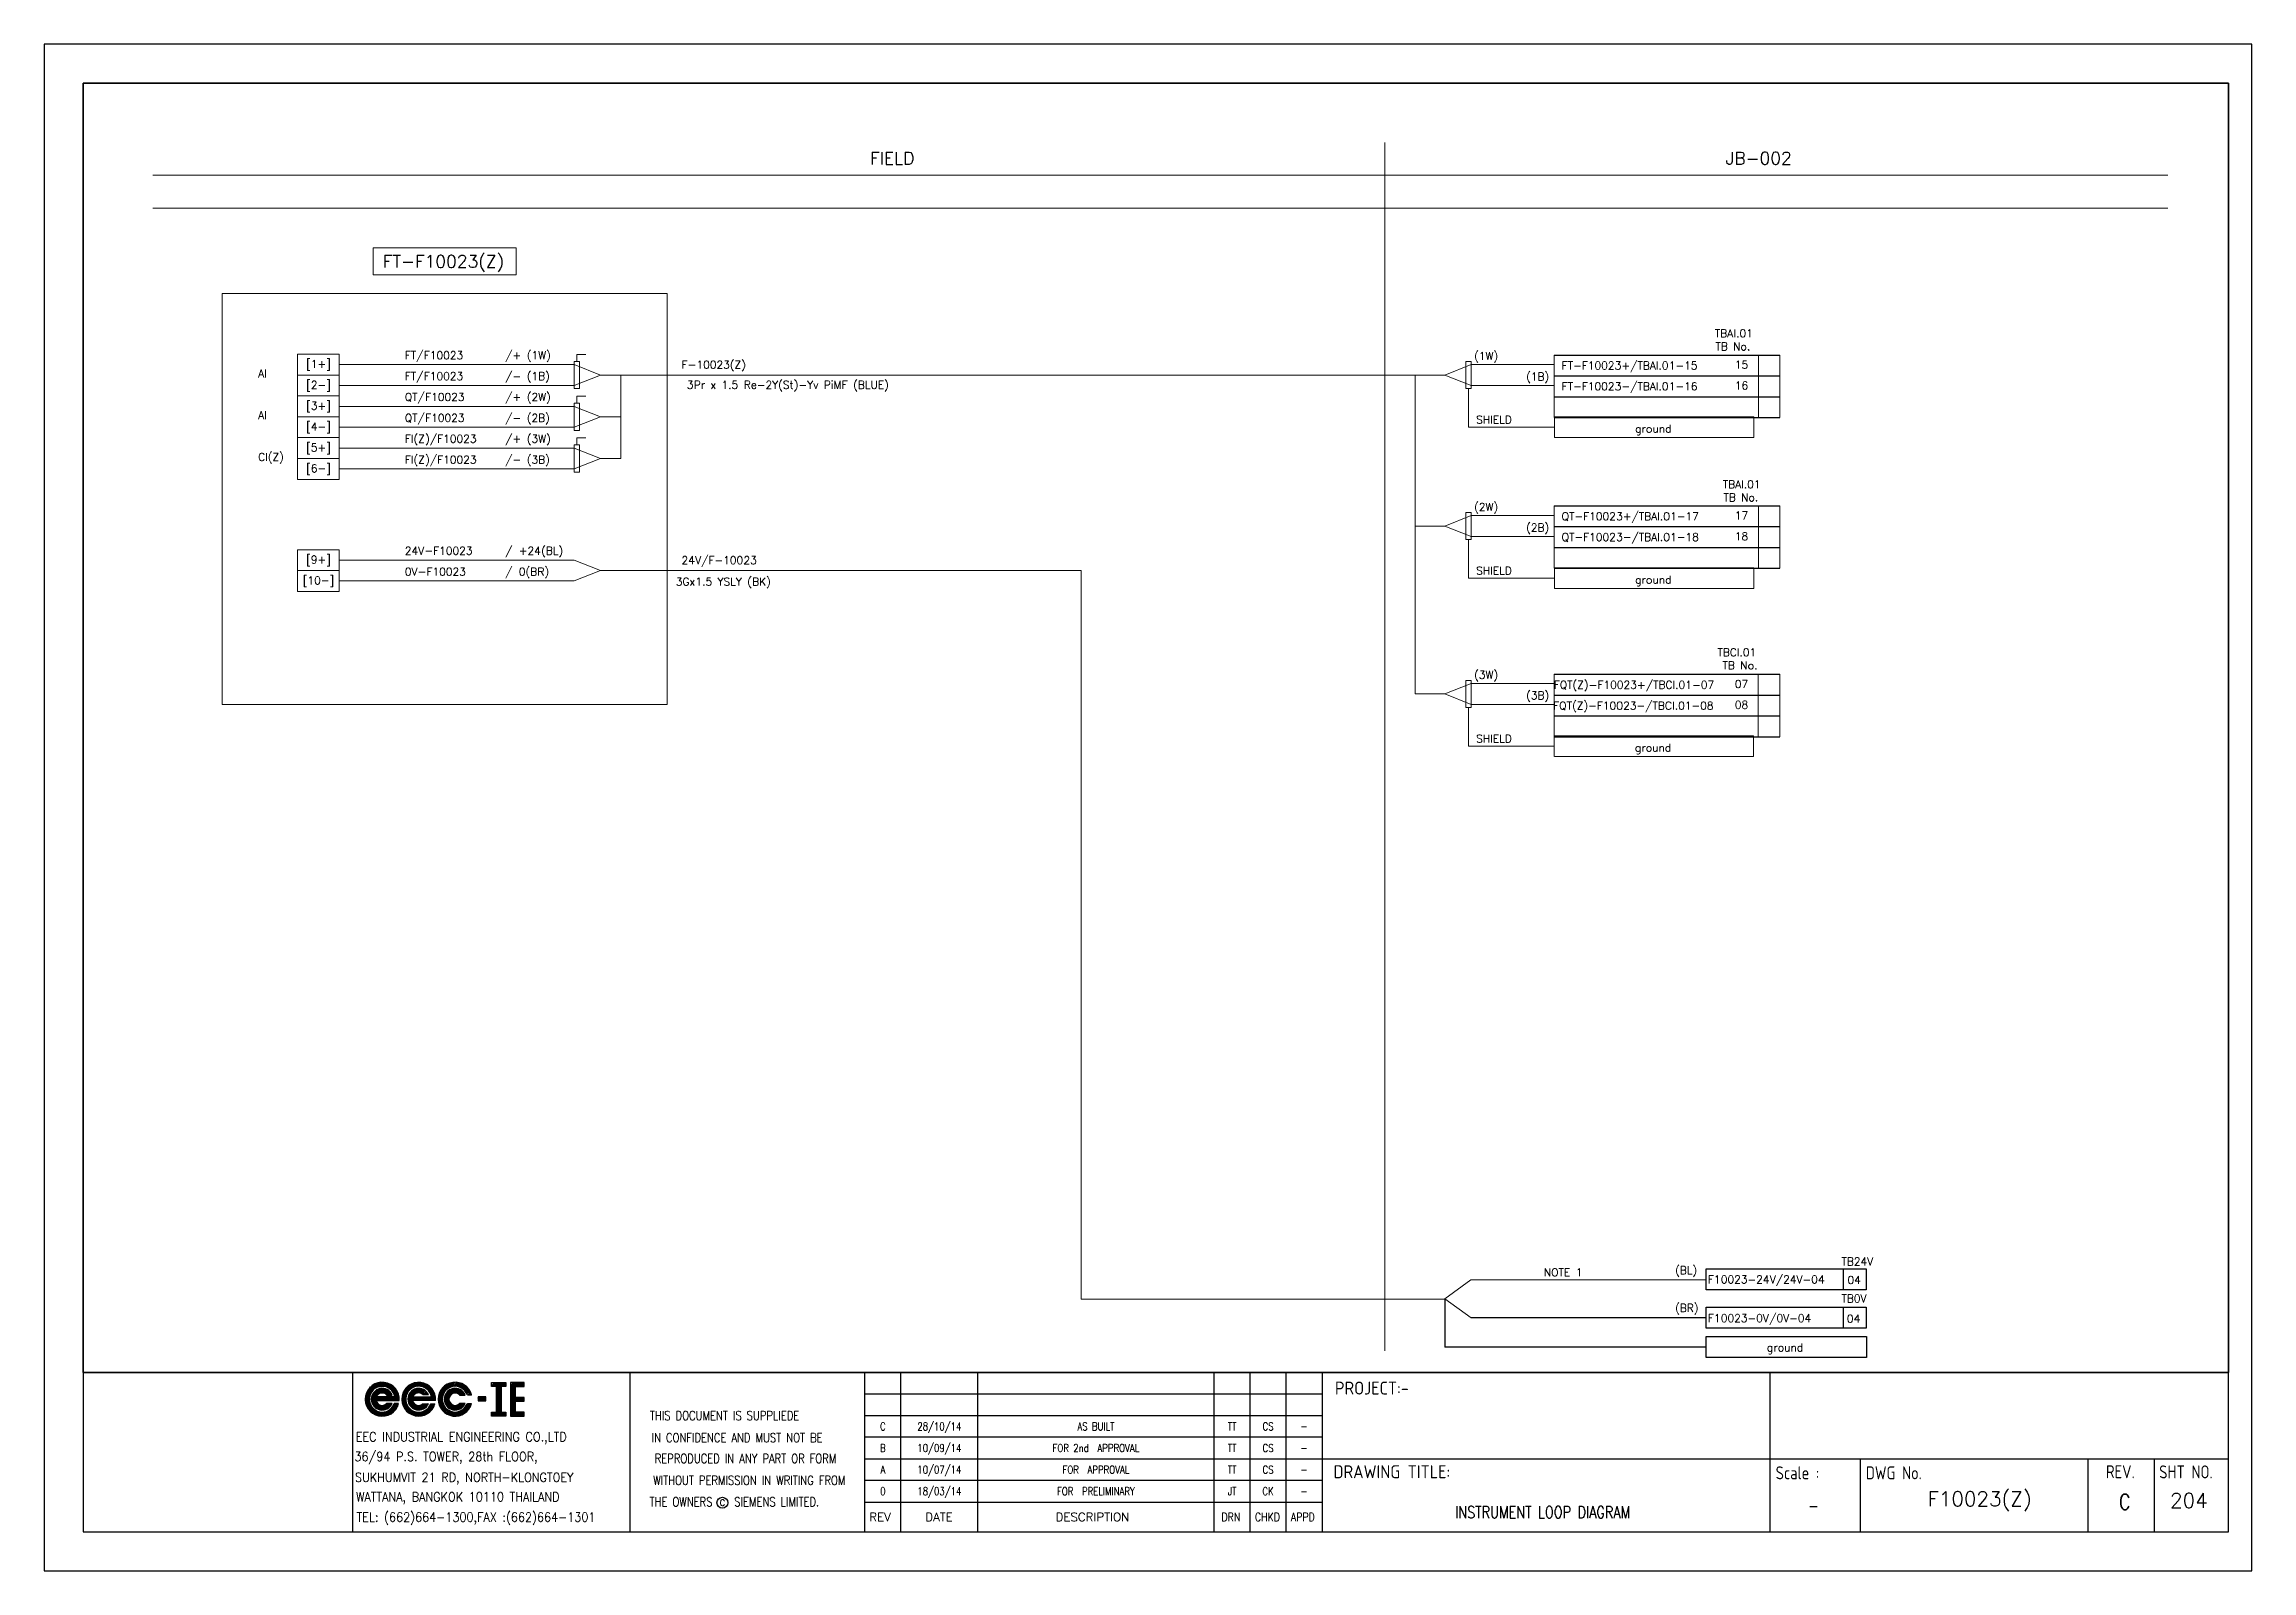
# Model space of a CAD drawing. Header units: millimetres. Extents: x -14942 to 24072, y -50285 to 2207.
# Drawn here: x 2116.6 to 2539.6, y -3573.9 to -3281.4 of the extents above; entities that cross this region are included whole.
import ezdxf
from ezdxf.enums import TextEntityAlignment as Align

# ---------------------------------------------------------------- set-up
doc = ezdxf.new("R2010")
doc.units = ezdxf.units.MM
doc.header["$MEASUREMENT"] = 0
doc.layers.get('0').update_dxf_attribs({"linetype": 'CONTINUOUS'})
for name, color, linetype in [('52049_PAPER A4$0$Frame_A1', 253, 'CONTINUOUS'), ('BORDER', 3, 'CONTINUOUS'), ('INSTRU', 4, 'CONTINUOUS'), ('INSTRUMENT', 1, 'CONTINUOUS'), ('LINE', 3, 'CONTINUOUS'), ('TEXT', 2, 'CONTINUOUS')]:
    doc.layers.add(name, color=color, linetype=linetype)
doc.styles.add('52049_PAPER A4$0$ISO Proportional', font='isocp.shx')
doc.styles.add('52049_PAPER A4$0$ROMANS', font='isocp.shx')
doc.styles.add('52049_PAPER A4$0$Romans-title', font='romans.shx')
doc.styles.add('ROMANS', font='romans')

# ---------------------------------------------------------------- blocks, each defined once
blk = doc.blocks.new('52049_PAPER A4$0$eec-ie')
at = {"layer": '52049_PAPER A4$0$Frame_A1', "color": 0, "lineweight": -3}
for p, q in [((0, 0), (0.87, 0.87)), ((0, -0.08), (0.3, 0.22)), ((0, -0.16), (0.26, 0.1)), ((0, -0.23), (0.24, 0)), ((0.01, 0.09), (0.78, 0.86)), ((0.04, 0.2), (0.68, 0.83)), ((0.09, 0.32), (0.55, 0.78)), ((0.26, 0.57), (0.3, 0.62)), ((0.34, -0.12), (1, 0.53)), ((0.35, -0.04), (0.92, 0.53)), ((0.35, -0.19), (1.07, 0.52)), ((0.36, 0.05), (0.82, 0.51)), ((0.37, -0.26), (0.66, 0.04)), ((0.39, -0.32), (0.74, 0.04)), ((0.4, 0.17), (0.7, 0.47)), ((0.41, -0.37), (0.82, 0.04)), ((1.69, 0.04), (0.64, 0.04)), ((0.65, 0.57), (0.96, 0.88)), ((0.68, -0.17), (0.9, 0.04)), ((0.76, -0.17), (0.98, 0.04)), ((0.77, 0.62), (1.03, 0.88)), ((0.84, -0.17), (1.05, 0.04)), ((0.87, 0.64), (1.1, 0.87)), ((0.87, 0.25), (1.13, 0.51)), ((0.92, -0.17), (1.13, 0.04)), ((0.95, 0.64), (1.17, 0.86)), ((0.96, 0.26), (1.19, 0.49)), ((1, -0.17), (1.21, 0.04)), ((1.03, 0.64), (1.23, 0.84)), ((1.03, 0.25), (1.24, 0.46)), ((1.07, -0.17), (1.29, 0.04)), ((1.09, 0.24), (1.29, 0.44)), ((1.1, 0.63), (1.29, 0.82)), ((1.15, 0.21), (1.34, 0.4)), ((1.15, -0.17), (1.37, 0.04)), ((1.16, 0.62), (1.35, 0.8)), ((1.19, 0.18), (1.38, 0.37)), ((1.22, 0.6), (1.4, 0.78)), ((1.22, 0.15), (1.54, 0.15)), ((1.23, -0.17), (1.44, 0.04)), ((1.25, 0.15), (1.42, 0.33)), ((1.28, 0.57), (1.45, 0.75)), ((1.31, -0.17), (1.52, 0.04)), ((1.32, 0.15), (1.46, 0.29)), ((1.33, 0.55), (1.5, 0.72)), ((1.38, 0.52), (1.54, 0.69)), ((1.39, -0.17), (1.6, 0.04)), ((1.4, 0.15), (1.49, 0.24)), ((1.42, 0.49), (1.59, 0.65)), ((1.46, 0.45), (1.63, 0.62)), ((1.46, -0.17), (1.68, 0.04)), ((1.48, 0.15), (1.52, 0.19)), ((1.5, 0.41), (1.67, 0.58)), ((1.54, 0.37), (1.71, 0.54)), ((1.54, -0.17), (1.9, 0.18)), ((1.57, 0.33), (1.74, 0.49)), ((1.6, 0.28), (1.77, 0.45)), ((1.62, -0.17), (1.91, 0.12)), ((1.63, 0.23), (1.8, 0.4)), ((1.65, 0.17), (1.83, 0.35)), ((1.67, 0.11), (1.86, 0.3)), ((1.69, 0.05), (1.88, 0.24)), ((1.7, -0.17), (1.93, 0.06)), ((2.09, -0.09), (2.37, 0.19)), ((2.1, -0.01), (2.51, 0.41)), ((2.1, -0.17), (2.34, 0.08)), ((2.11, 0.08), (2.88, 0.86)), ((2.13, 0.18), (2.78, 0.83)), ((2.18, 0.31), (2.65, 0.78)), ((2.31, 0.52), (2.45, 0.65)), ((2.44, -0.05), (3.02, 0.52)), ((2.44, -0.13), (3.1, 0.52)), ((2.45, -0.2), (2.78, 0.13)), ((2.46, 0.04), (2.93, 0.51)), ((2.46, -0.26), (2.76, 0.04)), ((2.48, -0.32), (2.84, 0.04)), ((2.49, 0.15), (2.81, 0.47)), ((2.56, 0.45), (2.97, 0.87)), ((2.72, -0.17), (2.92, 0.04)), ((2.73, 0.04), (3.79, 0.04)), ((2.77, 0.59), (3.06, 0.87)), ((2.79, -0.17), (3, 0.04)), ((2.84, 0.19), (3.17, 0.51)), ((2.87, -0.17), (3.08, 0.04)), ((2.89, 0.63), (3.13, 0.87)), ((2.95, -0.17), (3.15, 0.04)), ((2.98, 0.64), (3.2, 0.86)), ((2.98, 0.26), (3.23, 0.5)), ((3.03, -0.17), (3.23, 0.04)), ((3.06, 0.65), (3.27, 0.85)), ((3.07, 0.26), (3.29, 0.48)), ((3.11, -0.17), (3.31, 0.04)), ((3.14, 0.64), (3.33, 0.83)), ((3.14, 0.25), (3.34, 0.46)), ((3.18, -0.17), (3.39, 0.04)), ((3.2, 0.24), (3.39, 0.43)), ((3.21, 0.63), (3.39, 0.81)), ((3.25, 0.21), (3.44, 0.4)), ((3.26, -0.17), (3.47, 0.04)), ((3.27, 0.62), (3.44, 0.79)), ((3.29, 0.18), (3.48, 0.36)), ((3.62, 0.16), (3.31, 0.16)), ((3.33, 0.6), (3.5, 0.77)), ((3.34, -0.17), (3.54, 0.04)), ((3.36, 0.16), (3.52, 0.32)), ((3.38, 0.57), (3.55, 0.74)), ((3.42, -0.17), (3.62, 0.04)), ((3.43, 0.55), (3.59, 0.71)), ((3.43, 0.16), (3.55, 0.28)), ((3.48, 0.52), (3.64, 0.68)), ((3.5, -0.17), (3.7, 0.04)), ((3.51, 0.16), (3.58, 0.23)), ((3.52, 0.48), (3.68, 0.64)), ((3.57, 0.45), (3.72, 0.61)), ((3.57, -0.17), (3.78, 0.04)), ((3.59, 0.16), (3.61, 0.18)), ((3.6, 0.41), (3.76, 0.57)), ((3.64, 0.37), (3.8, 0.53)), ((3.65, -0.17), (3.99, 0.17)), ((3.67, 0.32), (3.83, 0.48)), ((3.7, 0.27), (3.87, 0.44)), ((3.73, 0.22), (3.9, 0.39)), ((3.73, -0.17), (4, 0.11)), ((3.75, 0.17), (3.92, 0.34)), ((3.77, 0.11), (3.95, 0.28)), ((3.79, 0.05), (3.97, 0.23)), ((3.81, -0.17), (4.02, 0.04)), ((4.18, -0.03), (4.57, 0.36)), ((4.18, -0.11), (4.47, 0.18)), ((4.18, -0.18), (4.43, 0.07)), ((4.19, 0.06), (5, 0.86)), ((4.21, 0.16), (4.9, 0.84)), ((4.25, 0.28), (4.78, 0.8)), ((4.34, 0.45), (4.61, 0.71)), ((4.53, -0.15), (5.2, 0.53)), ((4.53, -0.07), (5.13, 0.53)), ((4.54, 0.02), (5.04, 0.52)), ((4.54, -0.22), (4.86, 0.1)), ((4.57, 0.12), (4.93, 0.49)), ((4.69, 0.48), (5.08, 0.87)), ((4.69, 0.32), (4.73, 0.37)), ((4.88, 0.59), (5.16, 0.88)), ((4.96, 0.2), (5.27, 0.52)), ((4.99, 0.63), (5.24, 0.87)), ((5.08, 0.64), (5.31, 0.86)), ((5.09, 0.25), (5.33, 0.5)), ((5.16, 0.64), (5.37, 0.85)), ((5.17, 0.26), (5.39, 0.48)), ((5.24, 0.64), (5.43, 0.83)), ((5.24, 0.25), (5.44, 0.46)), ((5.3, 0.63), (5.49, 0.82)), ((5.3, 0.23), (5.49, 0.43)), ((5.35, 0.2), (5.54, 0.39)), ((5.37, 0.61), (5.55, 0.79)), ((5.39, 0.17), (5.58, 0.36)), ((5.4, 0.15), (5.72, 0.15)), ((5.42, 0.59), (5.6, 0.77)), ((5.46, 0.15), (5.62, 0.32)), ((5.48, 0.57), (5.65, 0.74)), ((5.53, 0.54), (5.7, 0.71)), ((5.53, 0.15), (5.65, 0.27)), ((5.58, 0.51), (5.74, 0.68)), ((5.61, 0.15), (5.68, 0.23)), ((5.62, 0.47), (5.79, 0.64)), ((5.66, 0.44), (5.83, 0.6)), ((5.69, 0.15), (5.71, 0.18)), ((5.7, 0.4), (5.87, 0.56)), ((5.73, 0.36), (5.9, 0.52)), ((5.77, 0.31), (5.94, 0.48)), ((5.8, 0.26), (5.97, 0.43)), ((5.82, 0.21), (6, 0.38)), ((5.85, 0.15), (6.02, 0.33)), ((6.09, 0.15), (5.85, 0.15)), ((5.92, 0.15), (6.05, 0.28)), ((6, 0.15), (6.07, 0.22)), ((6.08, 0.15), (6.09, 0.16)), ((6.9, 0.04), (6.46, 0.04)), ((6.46, 0.04), (6.46, -0.18)), ((6.46, -0.01), (6.51, 0.04)), ((6.46, -0.09), (6.59, 0.04)), ((6.46, -0.17), (6.66, 0.04)), ((6.52, -0.18), (6.74, 0.04)), ((6.6, -0.18), (6.82, 0.04)), ((6.68, -0.18), (6.9, 0.04)), ((6.9, -0.18), (6.9, 0.04)), ((7.23, 0.68), (7.41, 0.86)), ((7.27, 0.64), (7.49, 0.86)), ((7.35, 0.64), (7.57, 0.86)), ((7.43, 0.64), (7.65, 0.86)), ((7.5, 0.64), (7.72, 0.86)), ((7.51, 0.57), (7.8, 0.86)), ((7.51, 0.49), (7.88, 0.86)), ((7.51, 0.41), (7.96, 0.86)), ((7.51, 0.34), (7.78, 0.61)), ((7.51, 0.26), (7.78, 0.53)), ((7.51, 0.18), (7.78, 0.45)), ((7.51, 0.1), (7.78, 0.38)), ((7.51, 0.02), (7.78, 0.3)), ((7.51, -0.05), (7.78, 0.22)), ((7.51, -0.13), (7.78, 0.14)), ((7.51, -0.21), (7.78, 0.07)), ((7.82, 0.64), (8.04, 0.86)), ((7.89, 0.64), (8.06, 0.81)), ((7.97, 0.64), (8.06, 0.73)), ((8.05, 0.64), (8.06, 0.65)), ((8.33, 0.46), (8.74, 0.86)), ((8.33, 0.54), (8.66, 0.86)), ((8.33, 0.38), (8.82, 0.86)), ((8.33, 0.69), (8.5, 0.86)), ((8.33, 0.62), (8.58, 0.86)), ((8.33, 0.3), (8.61, 0.58)), ((8.33, 0.23), (8.61, 0.5)), ((8.33, 0.15), (8.61, 0.42)), ((8.33, 0.07), (8.61, 0.35)), ((8.33, -0.01), (8.61, 0.27)), ((8.33, -0.09), (8.61, 0.19)), ((8.33, -0.16), (8.61, 0.11)), ((8.33, -0.24), (8.61, 0.03)), ((8.33, -0.4), (8.74, 0.01)), ((8.33, -0.32), (8.66, 0.01)), ((8.33, -0.48), (8.82, 0.01)), ((8.67, 0.64), (8.89, 0.86)), ((8.68, -0.21), (8.9, 0.01)), ((8.75, 0.64), (8.97, 0.86)), ((8.75, -0.21), (8.97, 0.01)), ((8.83, 0.64), (9.05, 0.86)), ((8.83, -0.21), (9.05, 0.01)), ((8.91, 0.64), (9.11, 0.84)), ((8.99, 0.64), (9.11, 0.76)), ((9.06, 0.64), (9.11, 0.69)), ((0.02, -0.3), (0.23, -0.08)), ((0.03, -0.36), (0.23, -0.16)), ((0.05, -0.42), (0.24, -0.23)), ((0.07, -0.47), (0.26, -0.29)), ((0.1, -0.53), (0.27, -0.35)), ((0.12, -0.58), (0.3, -0.4)), ((0.15, -0.63), (0.32, -0.46)), ((0.19, -0.67), (0.35, -0.5)), ((0.22, -0.72), (0.39, -0.55)), ((0.26, -0.76), (0.42, -0.59)), ((0.3, -0.8), (0.46, -0.63)), ((0.34, -0.83), (0.5, -0.67)), ((0.38, -0.87), (0.55, -0.7)), ((0.42, -0.9), (0.59, -0.73)), ((0.44, -0.42), (0.64, -0.22)), ((0.47, -0.47), (0.66, -0.27)), ((0.47, -0.93), (0.65, -0.76)), ((0.5, -0.51), (0.69, -0.32)), ((0.52, -0.96), (0.7, -0.78)), ((0.54, -0.55), (0.73, -0.36)), ((0.58, -0.59), (0.78, -0.39)), ((0.58, -0.98), (0.76, -0.8)), ((0.62, -0.17), (1.94, -0.17)), ((0.63, -0.62), (0.83, -0.42)), ((0.63, -1.01), (0.82, -0.82)), ((0.68, -0.65), (0.89, -0.44)), ((0.69, -1.03), (0.89, -0.83)), ((0.73, -0.67), (0.96, -0.45)), ((0.75, -1.04), (0.96, -0.83)), ((0.79, -0.69), (1.04, -0.44)), ((0.82, -1.05), (1.04, -0.83)), ((0.85, -0.71), (1.19, -0.37)), ((0.89, -1.06), (1.14, -0.81)), ((0.92, -0.72), (1.29, -0.34)), ((0.96, -1.07), (1.25, -0.77)), ((1, -0.72), (1.37, -0.34)), ((1.04, -1.06), (1.76, -0.34)), ((1.09, -0.71), (1.45, -0.34)), ((1.13, -1.05), (1.84, -0.34)), ((1.2, -0.67), (1.53, -0.34)), ((1.54, -0.34), (1.22, -0.34)), ((1.23, -1.03), (1.9, -0.36)), ((1.35, -0.99), (1.86, -0.48)), ((1.53, -0.88), (1.76, -0.66)), ((1.65, -0.38), (1.68, -0.34)), ((1.91, -0.34), (1.66, -0.34)), ((1.78, -0.17), (1.94, -0.01)), ((1.85, -0.17), (1.94, -0.09)), ((1.93, -0.17), (1.94, -0.17)), ((2.1, -0.24), (2.32, -0.02)), ((2.11, -0.3), (2.32, -0.1)), ((2.13, -0.36), (2.32, -0.17)), ((2.15, -0.42), (2.33, -0.24)), ((2.17, -0.48), (2.35, -0.3)), ((2.2, -0.53), (2.37, -0.36)), ((2.22, -0.58), (2.39, -0.42)), ((2.25, -0.63), (2.42, -0.47)), ((2.29, -0.68), (2.45, -0.51)), ((2.32, -0.72), (2.48, -0.56)), ((2.36, -0.76), (2.52, -0.6)), ((2.4, -0.8), (2.56, -0.64)), ((2.44, -0.84), (2.6, -0.68)), ((2.48, -0.87), (2.64, -0.71)), ((2.51, -0.38), (2.71, -0.17)), ((2.53, -0.9), (2.69, -0.74)), ((2.54, -0.43), (2.73, -0.23)), ((2.57, -0.47), (2.76, -0.28)), ((2.58, -0.93), (2.74, -0.77)), ((2.6, -0.51), (2.79, -0.33)), ((2.63, -0.96), (2.8, -0.79)), ((2.64, -0.55), (2.83, -0.37)), ((2.68, -0.98), (2.86, -0.81)), ((2.69, -0.59), (2.87, -0.4)), ((4.02, -0.17), (2.71, -0.17)), ((2.73, -0.62), (2.93, -0.43)), ((2.74, -1.01), (2.92, -0.82)), ((2.78, -0.65), (2.99, -0.44)), ((2.8, -1.02), (2.99, -0.83)), ((2.84, -0.67), (3.06, -0.45)), ((2.86, -1.04), (3.06, -0.84)), ((2.9, -0.69), (3.14, -0.44)), ((2.92, -1.05), (3.14, -0.83)), ((2.96, -0.7), (3.32, -0.35)), ((2.99, -1.06), (3.24, -0.81)), ((3.03, -0.71), (3.39, -0.35)), ((3.07, -1.06), (3.36, -0.77)), ((3.11, -0.71), (3.47, -0.35)), ((3.15, -1.06), (3.86, -0.35)), ((3.2, -0.7), (3.55, -0.35)), ((3.24, -1.04), (3.94, -0.35)), ((3.31, -0.35), (3.62, -0.35)), ((3.32, -0.65), (3.62, -0.36)), ((3.35, -1.02), (3.98, -0.38)), ((3.48, -0.97), (3.93, -0.51)), ((3.74, -0.39), (3.78, -0.35)), ((3.76, -0.35), (3.99, -0.35)), ((3.89, -0.17), (4.02, -0.03)), ((3.96, -0.17), (4.03, -0.11)), ((4.19, -0.25), (4.42, -0.03)), ((4.21, -0.32), (4.41, -0.11)), ((4.22, -0.38), (4.42, -0.18)), ((4.24, -0.44), (4.43, -0.25)), ((4.26, -0.49), (4.45, -0.31)), ((4.29, -0.54), (4.47, -0.37)), ((4.32, -0.59), (4.49, -0.42)), ((4.35, -0.64), (4.52, -0.47)), ((4.38, -0.69), (4.55, -0.52)), ((4.42, -0.73), (4.58, -0.56)), ((4.45, -0.77), (4.62, -0.6)), ((4.49, -0.81), (4.66, -0.64)), ((4.53, -0.84), (4.7, -0.68)), ((4.56, -0.28), (4.8, -0.03)), ((4.58, -0.33), (4.8, -0.11)), ((4.58, -0.88), (4.75, -0.71)), ((4.6, -0.39), (4.81, -0.18)), ((4.62, -0.91), (4.8, -0.74)), ((4.63, -0.44), (4.83, -0.24)), ((4.66, -0.48), (4.86, -0.29)), ((4.67, -0.94), (4.85, -0.77)), ((4.7, -0.52), (4.89, -0.33)), ((4.72, -0.97), (4.9, -0.79)), ((4.74, -0.56), (4.93, -0.37)), ((4.78, -0.6), (4.98, -0.4)), ((4.78, -0.99), (4.96, -0.81)), ((4.83, -0.63), (5.03, -0.43)), ((4.83, -1.01), (5.03, -0.82)), ((4.88, -0.66), (5.09, -0.44)), ((4.89, -1.03), (5.1, -0.83)), ((4.93, -0.68), (5.17, -0.45)), ((4.96, -1.05), (5.17, -0.83)), ((4.99, -0.7), (5.26, -0.43)), ((5.02, -1.06), (5.26, -0.82)), ((5.06, -0.71), (5.43, -0.34)), ((5.09, -1.06), (5.36, -0.8)), ((5.13, -0.72), (5.5, -0.34)), ((5.17, -1.07), (5.49, -0.75)), ((5.21, -0.71), (5.58, -0.34)), ((5.25, -1.06), (5.97, -0.34)), ((5.3, -0.7), (5.66, -0.34)), ((5.35, -1.05), (6.05, -0.34)), ((5.72, -0.34), (5.4, -0.34)), ((5.43, -0.65), (5.71, -0.37)), ((5.45, -1.02), (6.07, -0.4)), ((5.58, -0.96), (6.02, -0.53)), ((5.81, -0.43), (5.89, -0.34)), ((5.85, -0.34), (6.09, -0.34)), ((6.46, -0.18), (6.9, -0.18)), ((6.75, -0.18), (6.9, -0.04)), ((6.83, -0.18), (6.9, -0.12)), ((7.23, -0.95), (7.34, -0.84)), ((7.23, -0.88), (7.26, -0.84)), ((7.23, -1.03), (7.42, -0.84)), ((7.28, -1.07), (7.5, -0.84)), ((7.35, -1.07), (7.78, -0.64)), ((7.43, -1.07), (7.78, -0.71)), ((7.51, -0.29), (7.78, -0.01)), ((7.51, -0.37), (7.78, -0.09)), ((7.51, -0.44), (7.78, -0.17)), ((7.51, -0.52), (7.78, -0.25)), ((7.51, -0.6), (7.78, -0.32)), ((7.51, -0.68), (7.78, -0.4)), ((7.51, -0.76), (7.78, -0.48)), ((7.51, -0.83), (7.78, -0.56)), ((7.51, -1.07), (7.78, -0.79)), ((7.59, -1.07), (7.81, -0.84)), ((7.67, -1.07), (7.89, -0.84)), ((7.74, -1.07), (7.96, -0.84)), ((7.82, -1.07), (8.04, -0.84)), ((7.9, -1.07), (8.06, -0.91)), ((7.98, -1.07), (8.06, -0.98)), ((8.06, -1.07), (8.06, -1.06)), ((8.33, -0.55), (8.61, -0.28)), ((8.33, -0.63), (8.61, -0.36)), ((8.33, -0.71), (8.61, -0.43)), ((8.33, -0.79), (8.61, -0.51)), ((8.33, -0.86), (8.61, -0.59)), ((8.33, -0.94), (8.61, -0.67)), ((8.33, -1.02), (8.61, -0.75)), ((8.37, -1.07), (8.61, -0.82)), ((8.45, -1.07), (8.67, -0.84)), ((8.52, -1.07), (8.74, -0.84)), ((8.6, -1.07), (8.82, -0.84)), ((8.68, -1.07), (8.9, -0.84)), ((8.76, -1.07), (8.98, -0.84)), ((8.84, -1.07), (9.06, -0.84)), ((8.91, -0.21), (9.11, -0.02)), ((8.91, -1.07), (9.11, -0.87)), ((8.99, -0.21), (9.11, -0.09)), ((8.99, -1.07), (9.11, -0.95)), ((9.07, -0.21), (9.11, -0.17)), ((9.07, -1.07), (9.11, -1.03))]:
    blk.add_line(p, q, dxfattribs=at)
for points in [[(7.23, 0.86), (8.06, 0.86), (8.06, 0.64), (7.78, 0.64), (7.78, -0.84), (8.06, -0.84), (8.06, -1.07), (7.23, -1.07), (7.23, -0.84), (7.51, -0.84), (7.51, 0.64), (7.23, 0.64)], [(8.61, 0.01), (8.61, 0.64), (9.11, 0.64), (9.11, 0.86), (8.33, 0.86), (8.33, -1.07), (9.11, -1.07), (9.11, -0.84), (8.61, -0.84), (8.61, -0.21), (9.11, -0.21), (9.11, 0.01)]]:
    blk.add_lwpolyline(points, close=True, dxfattribs=at)
for centre, radius, start, end in [((0.97, -0.09), 0.972, 355.3439, 345.1466), ((0.97, -0.09), 0.737, 10.5243, 340.256), ((0.97, -0.09), 0.623, 23.5697, 336.4303), ((0.97, -0.09), 0.354, 44.7876, 157.6107), ((3.06, -0.09), 0.967, 355.6074, 344.7747), ((3.06, -0.09), 0.742, 10.0766, 339.9937), ((3.06, -0.09), 0.618, 24.2545, 335.7455), ((3.06, -0.09), 0.358, 45.1096, 158.7579), ((5.15, -0.09), 0.972, 14.8534, 345.1466), ((5.15, -0.09), 0.737, 19.744, 340.256), ((5.15, -0.09), 0.623, 23.5697, 336.4303), ((5.15, -0.09), 0.354, 44.7876, 315.2124), ((0.97, -0.09), 0.354, 192.8901, 315.2124), ((3.06, -0.09), 0.358, 191.9242, 314.8904)]:
    blk.add_arc(centre, radius, start, end, dxfattribs=at)
blk = doc.blocks.new('52049_PAPER A4$0$eec logo')
at = {"color": 7, "xscale": 2.786697286423482, "yscale": 2.786697286423482, "zscale": 2.786697286423482}
blk.add_blockref('52049_PAPER A4$0$eec-ie', (50.01, 25.95), dxfattribs=at)
blk = doc.blocks.new('A$C089E5181')
at = {"color": 3}
for p, q in [((-415.5, 38.01), (-4.5, 38.01)), ((-363.94, 38.01), (-363.94, 7.5)), ((-310.77, 38.01), (-310.77, 7.5)), ((-265.75, 7.5), (-265.75, 38.01)), ((-258.85, 7.5), (-258.85, 38.01)), ((-244.11, 7.5), (-244.11, 38.01)), ((-198.84, 7.5), (-198.84, 38.01)), ((-191.95, 7.5), (-191.95, 38.01)), ((-185.05, 7.5), (-185.05, 38.01)), ((-178.16, 38.01), (-178.16, 7.5)), ((-92.38, 38.01), (-92.38, 7.5)), ((-178.16, 21.46), (-4.5, 21.46)), ((-75.06, 21.46), (-75.06, 7.5)), ((-31.4, 21.46), (-31.4, 7.5)), ((-18.75, 21.46), (-18.75, 7.5)), ((-265.75, 13.19), (-178.16, 13.19))]:
    blk.add_line(p, q, dxfattribs=at)
at = {"color": 1}
for p, q in [((-178.16, 33.87), (-265.75, 33.87)), ((-265.75, 29.74), (-178.16, 29.74)), ((-178.16, 25.6), (-265.75, 25.6)), ((-265.75, 21.46), (-178.16, 21.46)), ((-178.16, 17.33), (-265.75, 17.33))]:
    blk.add_line(p, q, dxfattribs=at)
at = {"color": 7}
for p, q in [((-4.5, 38.01), (-96.38, 38.01)), ((-92.38, 38.01), (-92.38, 19.85))]:
    blk.add_line(p, q, dxfattribs=at)
blk.add_lwpolyline([(0, 0), (0, 292.5), (-423, 292.5), (-423, 0)], close=True, dxfattribs=at)
blk.add_lwpolyline([(-415.5, 285), (-4.5, 285), (-4.5, 38.01), (-415.5, 38.01)], close=True)
at = {"color": 3}
blk.add_lwpolyline([(-4.5, 7.5), (-4.5, 285), (-415.5, 285), (-415.5, 7.5)], close=True, dxfattribs=at)
at = {"color": 2}
blk.add_circle((-293.05, 13.05), 1.05, dxfattribs=at)
at = {"color": 3, "xscale": 1.200000000000001, "yscale": 1.200000000000001, "zscale": 1.200000000000001}
blk.add_blockref('52049_PAPER A4$0$eec logo', (-421.49, 2.05), dxfattribs=at)
at = {"color": 2, "style": '52049_PAPER A4$0$ISO Proportional'}
for s, height, p in [('PROJECT:-', 2.482, (-168.61, 35.02)), ('DRAWING TITLE:', 2.4821, (-164.78, 18.99))]:
    blk.add_text(s, height=height, dxfattribs=at).set_placement(p, align=Align.MIDDLE_CENTER)
at = {"color": 2, "style": '52049_PAPER A4$0$Romans-title', "width": 0.8}
for s, p in [('THIS DOCUMENT IS SUPPLIEDE', (-292.63, 29.75)), ('IN CONFIDENCE AND MUST NOT BE', (-290.24, 25.51)), (' REPRODUCED IN ANY PART OR FORM', (-289.1, 21.53)), (' WITHOUT PERMISSION IN WRITING FROM ', (-287.9, 17.35)), ('THE OWNERS   SIEMENS LIMITED. ', (-290.28, 13.22))]:
    blk.add_text(s, height=1.75, dxfattribs=at).set_placement(p, align=Align.MIDDLE)
at = {"color": 2, "style": '52049_PAPER A4$0$Romans-title'}
for s, height, width, p in [('EEC INDUSTRIAL ENGINEERING CO.,LTD', 1.75, 0.9, (-363.31, 24.81)), ('36/94 P.S. TOWER, 28th FLOOR,', 1.75, 0.9, (-363.55, 21.03, -1.75)), ('SUKHUMVIT 21 RD, NORTH-KLONGTOEY', 1.75, 0.9, (-363.45, 17.05, -1.75)), ('WATTANA, BANGKOK 10110 THAILAND ', 1.75, 0.9, (-363.25, 13.31, -1.75)), ('TEL: (662)664-1300,FAX :(662)664-1301', 1.75, 0.9, (-363.14, 9.42, -1.75)), ('DRN', 1.655, 0.8, (-197.44, 9.49)), ('CHKD', 1.655, 0.8, (-191.03, 9.49)), ('APPD', 1.655, 0.8, (-184.14, 9.49))]:
    blk.add_text(s, height=height, dxfattribs=dict(at, width=width)).set_placement(p)
at = {"color": 2}
for s, height, style, width, p in [('C', 1.5, '52049_PAPER A4$0$Romans-title', 0.8, (-262.3, 27.67)), ('28/10/14', 1.5, '52049_PAPER A4$0$Romans-title', 0.8, (-251.48, 27.67)), ('AS BUILT', 1.5, '52049_PAPER A4$0$Romans-title', 0.8, (-221.48, 27.67)), ('TT', 1.5, '52049_PAPER A4$0$Romans-title', 0.8, (-195.39, 27.67)), ('CS', 1.5, '52049_PAPER A4$0$Romans-title', 0.8, (-188.5, 27.67)), ('-', 1.5, '52049_PAPER A4$0$Romans-title', 0.8, (-181.6, 27.67)), ('B', 1.5, '52049_PAPER A4$0$Romans-title', 0.8, (-262.3, 23.53)), ('10/09/14', 1.5, '52049_PAPER A4$0$Romans-title', 0.8, (-251.48, 23.53)), ('FOR 2nd  APPROVAL', 1.5, '52049_PAPER A4$0$Romans-title', 0.8, (-221.48, 23.53)), ('TT', 1.5, '52049_PAPER A4$0$Romans-title', 0.8, (-195.39, 23.53)), ('CS', 1.5, '52049_PAPER A4$0$Romans-title', 0.8, (-188.5, 23.53)), ('-', 1.5, '52049_PAPER A4$0$Romans-title', 0.8, (-181.6, 23.53)), ('A', 1.5, '52049_PAPER A4$0$Romans-title', 0.8, (-262.3, 19.39)), ('10/07/14', 1.5, '52049_PAPER A4$0$Romans-title', 0.8, (-251.48, 19.39)), ('FOR  APPROVAL', 1.5, '52049_PAPER A4$0$Romans-title', 0.8, (-221.48, 19.39)), ('TT', 1.5, '52049_PAPER A4$0$Romans-title', 0.8, (-195.39, 19.39)), ('CS', 1.5, '52049_PAPER A4$0$Romans-title', 0.8, (-188.5, 19.39)), ('-', 1.5, '52049_PAPER A4$0$Romans-title', 0.8, (-181.6, 19.39)), ('Scale :', 2.482, '52049_PAPER A4$0$ROMANS', 0.9, (-87.06, 18.78)), ('DWG No.', 2.482, '52049_PAPER A4$0$ROMANS', 0.9, (-68.61, 18.78)), ('REV.', 2.482, '52049_PAPER A4$0$ROMANS', 0.9, (-25.21, 18.99)), ('SHT NO.', 2.482, '52049_PAPER A4$0$ROMANS', 0.9, (-12.64, 18.96)), ('0', 1.5, '52049_PAPER A4$0$Romans-title', 0.8, (-262.3, 15.26)), ('18/03/14', 1.5, '52049_PAPER A4$0$Romans-title', 0.8, (-251.48, 15.26)), ('FOR  PRELIMINARY', 1.5, '52049_PAPER A4$0$Romans-title', 0.8, (-221.48, 15.26)), ('JT', 1.5, '52049_PAPER A4$0$Romans-title', 0.8, (-195.39, 15.26)), ('CK', 1.5, '52049_PAPER A4$0$Romans-title', 0.8, (-188.5, 15.26)), ('-', 1.5, '52049_PAPER A4$0$Romans-title', 0.8, (-181.6, 15.26)), ('C', 3, '52049_PAPER A4$0$Romans-title', 0.8, (-24.36, 13.21)), ('-', 2.25, '52049_PAPER A4$0$Romans-title', 0.8, (-84, 12.48))]:
    blk.add_text(s, height=height, dxfattribs=dict(at, style=style, width=width)).set_placement(p, align=Align.MIDDLE_CENTER)
at = {"color": 2, "style": '52049_PAPER A4$0$Romans-title'}
blk.add_text('C', height=1.19, dxfattribs=at).set_placement((-293.05, 13.05), align=Align.MIDDLE)
for s, height, p in [('REV', 1.655, (-264.9, 9.49)), ('DATE', 1.655, (-254.17, 9.49)), ('DESCRIPTION', 1.6548, (-229.2, 9.49))]:
    blk.add_text(s, height=height, dxfattribs=at).set_placement(p)
at = {"layer": 'TEXT', "style": 'ROMANS', "width": 0.8}
blk.add_text('INSTRUMENT LOOP DIAGRAM ', height=2.25, dxfattribs=at).set_placement((-135.27, 11.24), align=Align.MIDDLE_CENTER)
blk = doc.blocks.new('Box')
at = {"layer": 'INSTRU', "color": 7, "lineweight": 13}
for p, q in [((660.48, -1853.29), (660.48, -1865.26)), ((699.59, -1853.29), (699.59, -1865.26)), ((703.72, -1853.29), (703.72, -1865.26))]:
    blk.add_line(p, q, dxfattribs=at)
at = {"layer": 'INSTRUMENT', "color": 7}
for p, q in [((660.48, -1853.29), (703.72, -1853.29)), ((660.48, -1857.28), (703.72, -1857.28)), ((660.48, -1861.27), (703.72, -1861.27)), ((660.48, -1865.26), (703.72, -1865.26))]:
    blk.add_line(p, q, dxfattribs=at)
blk = doc.blocks.new('AA')
at = {"layer": 'INSTRU', "color": 7, "lineweight": 13}
for p, q in [((660.4, -1836.06), (674.52, -1836.06)), ((660.4, -1836.06), (660.4, -1840.06)), ((667.71, -1836.06), (698.6, -1836.06)), ((698.6, -1836.06), (698.6, -1840.06)), ((660.41, -1840.06), (698.6, -1840.06))]:
    blk.add_line(p, q, dxfattribs=at)
at = {"layer": 'TEXT', "color": 7, "lineweight": 13, "style": 'ROMANS'}
blk.add_text('ground', height=1.5, dxfattribs=at).set_placement((675.86, -1839.1))
blk = doc.blocks.new('OO')
at = {"layer": 'INSTRUMENT', "color": 7}
blk.add_line((715.86, -2010.2), (715.86, -2014.19), dxfattribs=at)
blk.add_lwpolyline([(689.59, -2010.2), (720.26, -2010.2), (720.26, -2014.19), (689.59, -2014.19)], close=True, dxfattribs=at)
blk = doc.blocks.new('444')
at = {"layer": 'INSTRUMENT', "color": 7}
blk.add_lwpolyline([(850.71, -1511.74), (881.38, -1511.74), (881.38, -1515.73), (850.71, -1515.73)], close=True, dxfattribs=at)
at = {"layer": 'TEXT', "color": 7, "lineweight": 13, "style": 'ROMANS'}
blk.add_text('ground', height=1.5, dxfattribs=at).set_placement((862.34, -1514.57))

msp = doc.modelspace()

# ---------------------------------------------------------------- linework, layer by layer
at = {"layer": 'BORDER', "color": 7, "lineweight": 13, "ltscale": 2.5}
msp.add_line((2373.44, -3300.25), (2373.44, -3531.79), dxfattribs=at)
at = {"layer": 'BORDER', "color": 7, "lineweight": 13}
for p, q in [((2137.41, -3306.55), (2523.44, -3306.55)), ((2137.41, -3312.85), (2523.44, -3312.85))]:
    msp.add_line(p, q, dxfattribs=at)
at = {"layer": 'INSTRU', "color": 7, "lineweight": 13}
for p, q in [((2165.11, -3340.81), (2173.11, -3340.81)), ((2165.11, -3340.81), (2165.11, -3344.81)), ((2173.11, -3340.81), (2173.11, -3344.81)), ((2165.11, -3344.81), (2173.11, -3344.81)), ((2165.11, -3344.81), (2165.11, -3348.81)), ((2173.11, -3344.81), (2173.11, -3348.81)), ((2165.11, -3348.81), (2173.11, -3348.81)), ((2165.11, -3348.81), (2165.11, -3352.81)), ((2165.11, -3348.81), (2173.11, -3348.81)), ((2173.11, -3348.81), (2173.11, -3352.81)), ((2165.11, -3352.81), (2173.11, -3352.81)), ((2165.11, -3352.81), (2165.11, -3356.81)), ((2173.11, -3352.81), (2173.11, -3356.81)), ((2165.11, -3356.81), (2173.11, -3356.81)), ((2165.11, -3356.81), (2165.11, -3360.81)), ((2165.11, -3356.81), (2173.11, -3356.81)), ((2165.11, -3356.81), (2173.11, -3356.81)), ((2173.11, -3356.81), (2173.11, -3360.81)), ((2165.11, -3360.81), (2173.11, -3360.81)), ((2165.11, -3360.81), (2165.11, -3364.81)), ((2173.11, -3360.81), (2173.11, -3364.81)), ((2165.11, -3364.81), (2173.11, -3364.81)), ((2165.11, -3378.27), (2173.11, -3378.27)), ((2165.11, -3378.27), (2173.11, -3378.27)), ((2165.11, -3378.27), (2173.11, -3378.27)), ((2165.11, -3378.27), (2165.11, -3382.27)), ((2173.11, -3378.27), (2173.11, -3382.27)), ((2165.11, -3382.27), (2165.11, -3386.27)), ((2165.11, -3382.27), (2173.11, -3382.27)), ((2173.11, -3382.27), (2173.11, -3386.27)), ((2165.11, -3386.27), (2173.11, -3386.27))]:
    msp.add_line(p, q, dxfattribs=at)
at = {"layer": 'INSTRUMENT', "color": 7}
for p, q in [((2384.96, -3521.84), (2384.96, -3531.05)), ((2434.99, -3525.46), (2389.98, -3525.46)), ((2435.02, -3531.05), (2384.96, -3531.05))]:
    msp.add_line(p, q, dxfattribs=at)
at = {"layer": 'LINE', "color": 7, "lineweight": 13}
for p, q in [((2179.59, -3320.41), (2206.99, -3320.41)), ((2179.59, -3320.41), (2179.59, -3325.62)), ((2206.99, -3320.41), (2206.99, -3325.62)), ((2179.59, -3325.62), (2206.99, -3325.62)), ((2218.63, -3340.87), (2220.34, -3340.87)), ((2173.11, -3342.81), (2218.13, -3342.81)), ((2218.13, -3342.21), (2218.13, -3347.41)), ((2218.13, -3342.21), (2219.13, -3342.21)), ((2223.13, -3344.81), (2218.13, -3342.81)), ((2218.13, -3346.81), (2223.13, -3344.81)), ((2219.13, -3342.21), (2219.13, -3347.41)), ((2223.13, -3344.81), (2384.96, -3344.81)), ((2227.03, -3352.81), (2227.03, -3344.81)), ((2379.25, -3405.92), (2379.25, -3344.81)), ((2384.96, -3344.81), (2389.96, -3342.81)), ((2384.96, -3344.81), (2389.96, -3346.81)), ((2389.96, -3342.21), (2388.96, -3342.21)), ((2388.96, -3342.21), (2388.96, -3347.41)), ((2389.96, -3342.21), (2389.96, -3347.41)), ((2405.9, -3342.81), (2389.96, -3342.81)), ((2173.11, -3346.81), (2218.13, -3346.81)), ((2218.13, -3347.41), (2219.13, -3347.41)), ((2218.63, -3348.87), (2220.34, -3348.87)), ((2389.96, -3347.41), (2388.96, -3347.41)), ((2389.46, -3347.41), (2389.46, -3354.81)), ((2405.9, -3346.81), (2389.96, -3346.81)), ((2173.11, -3350.81), (2218.13, -3350.81)), ((2218.13, -3350.21), (2218.13, -3355.41)), ((2218.13, -3350.21), (2219.13, -3350.21)), ((2223.13, -3352.81), (2218.13, -3350.81)), ((2218.13, -3354.81), (2223.13, -3352.81)), ((2219.13, -3350.21), (2219.13, -3355.41)), ((2223.13, -3352.81), (2227.03, -3352.81)), ((2227.03, -3360.81), (2227.03, -3352.81)), ((2173.11, -3354.81), (2218.13, -3354.81)), ((2218.13, -3355.41), (2219.13, -3355.41)), ((2218.13, -3358.21), (2218.13, -3363.41)), ((2218.13, -3358.21), (2219.13, -3358.21)), ((2218.63, -3356.87), (2220.34, -3356.87)), ((2219.13, -3358.21), (2219.13, -3363.41)), ((2405.9, -3354.81), (2389.46, -3354.81)), ((2173.11, -3358.81), (2218.13, -3358.81)), ((2173.11, -3362.81), (2218.13, -3362.81)), ((2223.13, -3360.81), (2218.13, -3358.81)), ((2218.13, -3362.81), (2223.13, -3360.81)), ((2223.13, -3360.81), (2227.03, -3360.81)), ((2218.13, -3363.41), (2219.13, -3363.41)), ((2389.96, -3371.14), (2388.96, -3371.14)), ((2388.96, -3371.14), (2388.96, -3376.34)), ((2389.96, -3371.14), (2389.96, -3376.34)), ((2384.96, -3373.74), (2379.25, -3373.74)), ((2384.96, -3373.74), (2389.96, -3371.74)), ((2384.96, -3373.74), (2389.96, -3375.74)), ((2405.9, -3371.74), (2389.96, -3371.74)), ((2389.96, -3376.34), (2388.96, -3376.34)), ((2389.46, -3376.34), (2389.46, -3383.74)), ((2405.9, -3375.74), (2389.96, -3375.74)), ((2173.11, -3380.27), (2218.13, -3380.27)), ((2223.13, -3382.27), (2218.13, -3380.27)), ((2218.13, -3384.27), (2223.13, -3382.27)), ((2223.13, -3382.27), (2315.22, -3382.27)), ((2405.9, -3383.74), (2389.46, -3383.74)), ((2173.11, -3384.27), (2218.13, -3384.27)), ((2384.96, -3405.92), (2389.96, -3403.92)), ((2388.96, -3403.32), (2388.96, -3408.52)), ((2389.96, -3403.32), (2388.96, -3403.32)), ((2389.96, -3403.32), (2389.96, -3408.52)), ((2405.9, -3403.92), (2389.96, -3403.92)), ((2379.25, -3405.92), (2384.96, -3405.92)), ((2384.96, -3405.92), (2389.96, -3407.92)), ((2389.96, -3408.52), (2388.96, -3408.52)), ((2389.46, -3408.52), (2389.46, -3415.92)), ((2405.9, -3407.92), (2389.96, -3407.92)), ((2405.9, -3415.92), (2389.46, -3415.92)), ((2384.93, -3521.83), (2389.93, -3518.17)), ((2434.95, -3518.17), (2389.93, -3518.17)), ((2384.96, -3521.84), (2315.22, -3521.84)), ((2389.97, -3525.46), (2384.93, -3521.83))]:
    msp.add_line(p, q, dxfattribs=at)
at = {"layer": 'LINE', "color": 7, "lineweight": 13, "ltscale": 8}
for p, q in [((2150.68, -3407.93), (2150.68, -3329.2)), ((2235.91, -3329.2), (2150.68, -3329.2)), ((2235.91, -3407.93), (2235.91, -3329.2)), ((2235.91, -3407.93), (2150.68, -3407.93))]:
    msp.add_line(p, q, dxfattribs=at)
at = {"layer": 'TEXT', "color": 7, "lineweight": 13}
for p, q in [((2218.63, -3342.21), (2218.63, -3340.87)), ((2218.63, -3350.21), (2218.63, -3348.87)), ((2218.63, -3358.21), (2218.63, -3356.87)), ((2315.22, -3382.27), (2315.22, -3521.84))]:
    msp.add_line(p, q, dxfattribs=at)

# ---------------------------------------------------------------- block references
at = {"layer": 'INSTRUMENT', "color": 1}
for name, p in [('Box', (1745.42, -1487.69)), ('AA', (1745.55, -1516.75)), ('Box', (1745.42, -1516.58)), ('AA', (1745.55, -1545.68)), ('Box', (1745.4, -1548.86)), ('AA', (1745.5, -1577.86)), ('OO', (1745.38, -1505.86)), ('OO', (1745.39, -1513.23))]:
    msp.add_blockref(name, p, dxfattribs=at)
at = {"layer": 'INSTRUMENT', "color": 7}
msp.add_blockref('444', (1584.31, -2017.31), dxfattribs=at)
at = {"layer": 'LINE', "color": 7, "lineweight": 13}
msp.add_blockref('A$C089E5181', (2539.56, -3573.92), dxfattribs=at)

# ---------------------------------------------------------------- texts
at = {"layer": 'TEXT', "color": 7, "lineweight": 13, "style": 'ROMANS'}
for s, height, p in [('FIELD', 2.4, (2274.77, -3304.48)), ('JB-002', 2.4, (2438.74, -3304.48)), ('FT-F10023(Z)', 2.4, (2181.43, -3324.23)), ('TBAI.01', 1.5, (2436.67, -3337.58)), ('FT/F10023', 1.5, (2185.67, -3341.77)), ('/+ (1W)', 1.5, (2204.9, -3341.77)), ('(1W)', 1.5, (2390.55, -3341.9)), ('TB No.', 1.5, (2436.78, -3340.08)), ('AI', 1.5, (2157.53, -3345.26)), ('FT/F10023', 1.5, (2185.67, -3345.77)), ('/- (1B)', 1.5, (2204.9, -3345.77)), ('F-10023(Z)', 1.5, (2238.69, -3343.59)), (' 3Pr x 1.5 Re-2Y(St)-Yv PiMF (BLUE)', 1.5, (2238.69, -3347.44)), ('(1B)', 1.5, (2400.49, -3345.85)), ('FT-F10023+/TBAI.01-15', 1.5, (2407.31, -3343.74)), ('15', 1.5, (2440.47, -3343.57)), ('QT/F10023', 1.5, (2185.67, -3349.77)), ('/+ (2W)', 1.5, (2204.9, -3349.77)), ('FT-F10023-/TBAI.01-16', 1.5, (2407.31, -3347.73)), ('16', 1.5, (2440.47, -3347.56)), ('AI', 1.5, (2157.53, -3353.26)), ('QT/F10023', 1.5, (2185.67, -3353.77)), ('/- (2B)', 1.5, (2204.9, -3353.77)), ('SHIELD', 1.5, (2390.9, -3354.12)), ('FI(Z)/F10023', 1.5, (2185.67, -3357.77)), ('/+ (3W)', 1.5, (2204.9, -3357.77)), ('CI(Z)', 1.5, (2157.53, -3361.26)), ('FI(Z)/F10023', 1.5, (2185.67, -3361.77)), ('/- (3B)', 1.5, (2204.9, -3361.77)), ('TBAI.01', 1.5, (2438.17, -3366.51)), ('(2W)', 1.5, (2390.55, -3370.83)), ('QT-F10023+/TBAI.01-17', 1.5, (2407.31, -3372.63)), ('TB No.', 1.5, (2438.31, -3369.01)), ('17', 1.5, (2440.47, -3372.46)), ('(2B)', 1.5, (2400.49, -3374.78)), ('QT-F10023-/TBAI.01-18', 1.5, (2407.31, -3376.61)), ('18', 1.5, (2440.47, -3376.45)), ('24V-F10023', 1.5, (2185.67, -3379.23)), ('/', 1.5, (2204.9, -3379.23)), ('+24(BL)', 1.5, (2207.51, -3379.23)), ('24V/F-10023', 1.5, (2238.69, -3381.04)), ('0V-F10023', 1.5, (2185.67, -3383.23)), ('/', 1.5, (2204.9, -3383.23)), ('0(BR)', 1.5, (2207.51, -3383.23)), ('3Gx1.5 YSLY (BK)', 1.5, (2237.59, -3385.14)), ('SHIELD', 1.5, (2390.9, -3383.05)), ('TBCI.01', 1.5, (2437.16, -3398.68)), ('TB No.', 1.5, (2438.13, -3401.18)), ('(3W)', 1.5, (2390.55, -3403)), ('FQT(Z)-F10023+/TBCI.01-07', 1.5, (2405.8, -3404.91)), ('07', 1.5, (2440.47, -3404.75)), ('(3B)', 1.5, (2400.49, -3406.95)), ('FQT(Z)-F10023-/TBCI.01-08', 1.5, (2405.7, -3408.9)), ('08', 1.5, (2440.47, -3408.74)), ('SHIELD', 1.5, (2390.9, -3415.22)), ('TB24V', 1.5, (2460.92, -3515.4)), ('NOTE 1', 1.5, (2403.89, -3517.49)), ('(BL)', 1.5, (2429.04, -3517.07)), ('F10023-24V/24V-04', 1.5, (2435.34, -3518.84)), ('(BR)', 1.5, (2429.04, -3524.29)), ('TB0V', 1.5, (2460.92, -3522.49)), ('F10023-0V/0V-04', 1.5, (2435.34, -3526.26)), ('F10023(Z)', 2.8, (2477.43, -3561.53))]:
    msp.add_text(s, height=height, dxfattribs=at).set_placement(p)
for s, height, p in [('[1+]', 1.5, (2169.11, -3342.81)), ('[2-]', 1.5, (2169.11, -3346.81)), ('[3+]', 1.5, (2169.11, -3350.81)), ('[4-]', 1.5, (2169.11, -3354.81)), ('[5+]', 1.5, (2169.11, -3358.81)), ('[6-]', 1.5, (2169.11, -3362.81)), ('[9+]', 1.5, (2169.11, -3380.27)), ('[10-]', 1.5, (2169.11, -3384.27)), ('04', 1.5, (2463.37, -3518.18)), ('04', 1.5, (2463.26, -3525.6)), ('204', 2.8, (2527.49, -3560.42))]:
    msp.add_text(s, height=height, dxfattribs=at).set_placement(p, align=Align.MIDDLE)

doc.saveas('drawing.dxf')
